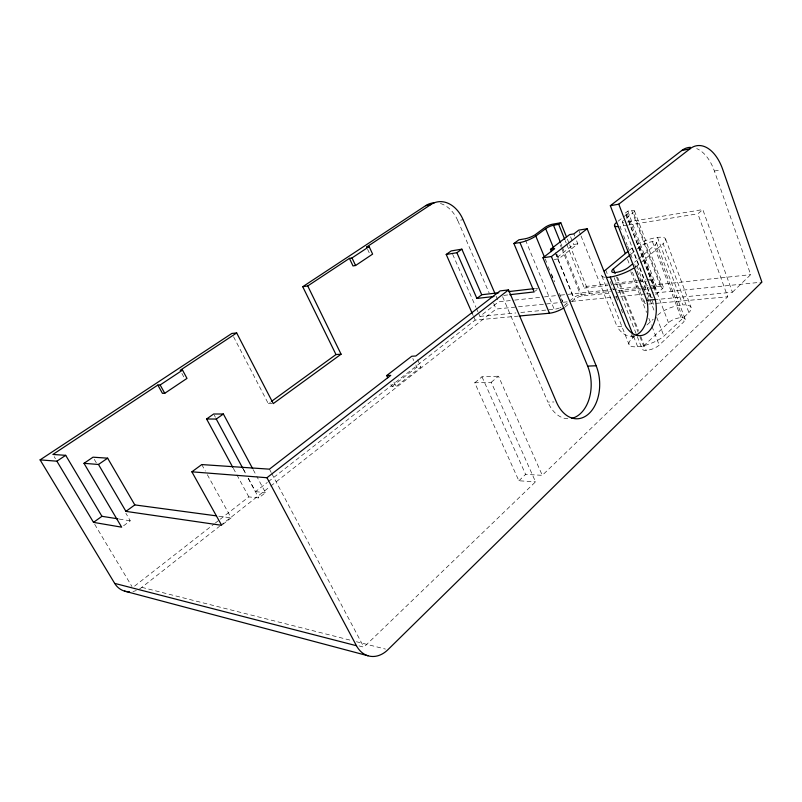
<?xml version="1.0" encoding="UTF-8"?>
<svg xmlns="http://www.w3.org/2000/svg" width="802" height="802" viewBox="0 0 802 802"><rect width="100%" height="100%" fill="white"/><g stroke="black" fill="none" stroke-linecap="round" stroke-linejoin="round"><path stroke-width="0.6" stroke-dasharray="4.01 3.01" d="M359.005 645.901L363.847 647.144L535.536 481.822L491.235 382.293L474.754 382.805L518.884 480.779L535.536 481.822M518.884 480.779L525.621 474.383L542.282 475.325L727.715 296.76L697.87 213.803L702.823 209.593L732.396 292.249L654.612 299.687M732.396 292.249L750.682 274.645L714.392 171.057A39.98 23.438 82.2 0 0 696.687 148.591M639.956 336.8L643.565 346.003A10.015 3.609 -20.5 0 0 646.212 350.374A9.774 3.519 -20.5 0 0 659.224 345.101L684.096 321.582L655.204 244.81A10.837 3.058 -21.1 0 0 652.447 241.643A9.223 2.596 -21.1 0 0 639.615 247.016L635.856 250.144M631.234 334.645L632.608 338.113A18.436 6.506 -20.7 0 0 637.69 346.735A21.544 7.589 -20.7 0 0 663.916 336.088L688.898 312.579L663.154 243.688A21.083 5.945 -21.2 0 0 657.49 237.412A18.827 5.303 -21.1 0 0 635.004 245.803M643.565 346.003L668.497 322.765A9.012 3.128 -20.1 0 1 681.078 317.632A10.586 3.679 -20.1 0 1 684.096 321.582M632.608 338.113L634.392 336.479M646.943 324.99L653.219 319.246M655.725 294.645L662.251 288.81L633.339 212.55A7.248 1.825 -21.7 0 0 631.645 210.475L627.796 211.147L625.61 212.871A6.466 1.634 -21.7 0 1 626.141 214.846L655.144 290.825A6.316 2.005 -20.8 0 0 654.442 288.419L625.61 212.871M647.645 297.482L653.269 292.489M635.314 267.146A22.015 6.426 -21.5 0 0 636.958 265.953L639.765 263.567M640.698 262.765L663.154 243.688M634.603 262.204L637.41 259.838M638.352 259.046L655.204 244.81M491.235 382.293L498.473 376.188L542.282 475.325M631.174 254.054L634.923 250.926M564.187 305.542L573.57 297.763A5.945 1.804 -22.2 0 1 580.447 294.675L610.492 291.477M565.029 307.076L570.683 302.384M571.625 301.592L574.443 299.246A6.135 1.875 -22.1 0 1 582.122 295.968L610.312 293.031M474.754 382.805L481.982 376.79L498.473 376.188M629.149 250.424L631.966 248.099A18.827 5.303 -21.1 0 1 633.359 246.966M566.613 244.069L584.367 288.088L586.402 286.404L607.545 284.008M626.192 218.234L633.339 212.55M535.155 291.156L537.099 289.612M618.081 221.242L626.141 214.846M222.595 524.568L231.146 517.841L205.944 472.177M220.259 519.195L248.82 496.889L258.775 497.932L265.502 492.639L256.72 476.258M390.905 384.399L391.957 386.614L396.038 386.494L420.95 366.945L416.87 358.193M577.831 243.858L573.651 244.49L554.593 259.397L558.773 258.805L577.831 243.858L575.174 237.222M139.548 588.909A21.905 19.158 -65.6 0 0 141.804 587.345L219.558 526.272M220.54 525.5L269.753 486.844M270.735 486.072L496.117 309.041L517.23 306.905M134.586 586.112L214.355 523.806M215.337 523.044L219.277 519.967M248.44 478.533L255.507 491.666L267.337 482.433M268.319 481.661L475.185 320.088L518.503 316.088M478.443 313.001L479.937 316.379L498.563 301.833L513.46 300.229M391.957 386.614L416.839 367.146L420.95 366.945M123.588 525.761L130.305 520.809L125.884 513.26M233.552 336.74L268.329 403.667L270.354 402.193M440.428 203.507A31.659 23.268 80.1 0 1 457.822 220.68L463.085 219.658M714.392 171.057L720.336 169.904M627.475 221.974L702.823 209.593M627.415 225.182L619.996 226.385L621.781 231.016M628.648 224.981L697.87 213.803M535.385 288.489L537.821 288.209M503.716 295.387L508.588 294.835M615.004 283.166L637.389 280.63M638.633 280.489L646.091 279.647M647.334 279.507L653.55 278.805L651.525 280.58L647.795 281.001M584.367 288.088L607.996 285.452M614.212 284.75L637.841 282.114M639.084 281.973L646.552 281.141M514.704 300.098L543.275 297.011M544.508 296.88L559.415 295.276M560.658 295.136L566.874 294.464M568.107 294.334L611.585 289.642M612.818 289.512L642.633 286.294M643.876 286.164L650.081 285.492M651.324 285.362L750.682 274.645M617.961 290.685L640.347 288.299M641.59 288.169L649.049 287.377M650.292 287.246L660.367 286.174A7.088 2.246 -20.7 0 1 662.251 288.81M617.67 292.259L640.958 289.833M642.181 289.702L649.54 288.931M650.763 288.81L654.442 288.419M518.473 306.775L561.941 302.374M563.184 302.254L570.633 301.502M571.876 301.372L645.159 293.963M646.392 293.833L650.121 293.452M655.094 292.951L761.9 282.144M479.937 316.379L515.846 312.95M520.799 312.479L554.232 309.281A8.521 2.596 -22.5 0 0 559.235 308.018M648.567 304.028A13.484 4.371 -20.7 0 0 649.851 303.948L727.715 296.76M581.039 235.958L617.159 326.755L623.214 326.294M632.207 336.188L634.633 336.028M268.329 403.667L272.038 403.617M502.563 296.62L547.866 402.043L553.931 401.972M255.507 491.666L265.502 492.639M218.796 516.187L231.146 517.841M119.207 519.044L130.305 520.809M141.804 587.345L351.537 640.487M356.389 641.72L385.481 649.089M54.175 456.609L55.458 458.754M94.676 524.277L131.969 586.573M94.285 459.345L96.811 463.656M201.753 464.569L205.352 471.085M181.864 373.371L184.65 378.514M233.362 468.358L236.329 473.842M236.931 474.944L248.82 496.889M214.244 415.095L215.417 417.281M243.126 468.689L246.084 474.162M243.427 469.441L245.783 473.832M248.149 478.213L258.775 497.932M253.211 469.701L256.139 475.165M269.432 469.16L271.186 472.478M271.778 473.581L363.847 647.144M393.922 382.053L396.038 386.494M412.779 358.434L413.792 360.609M415.827 364.97L416.839 367.146M367.547 249.211L370.033 254.555M481.982 376.79L525.621 474.383M472.188 313.301L473.19 315.567M473.691 316.69L475.185 320.088M452.659 254.314L475.967 307.356M476.468 308.479L477.952 311.868M457.822 220.68L489.16 292.971M493.631 303.296L496.117 309.041M496.097 296.128L498.563 301.833M525.44 239.968L554.232 309.281M545.23 258.966L546.643 262.404M551.355 273.863L554.653 281.883M559.375 293.332L562.673 301.351M548.227 266.765L549.631 270.184M551.505 274.745L552.919 278.174M561.37 298.695L562.783 302.123M556.949 254.324L558.773 258.805M555.575 252.961L574.443 299.246M555.245 252.83L573.57 297.763M560.999 243.808L561.931 246.124M562.402 247.287L582.122 295.968M560.337 245.071L561.28 247.377M561.741 248.53L580.447 294.675M567.315 238.966L569.179 243.597M569.641 244.75L589.35 293.732M565.209 240.59L566.152 242.906M573.851 233.903L574.733 236.109M570.553 236.78L573.651 244.49M579.184 231.307L580.568 234.796M601.881 275.948L629.169 344.8M633.57 336.289L637.69 346.735M605.69 269.883L607.966 275.657M610.252 281.442L613.44 289.542M616.177 296.479L618.462 302.264M621.199 309.201L623.475 314.985M616.507 276.971L638.151 332.198M614.111 277.582L636.808 335.376M637.259 336.529L642.252 349.241M617.53 277.131L638.472 330.604M640.748 336.419L646.212 350.374M627.545 259.367L629.349 264.028M632.497 272.179L644.207 302.464M630.793 271.617L646.582 312.439M648.838 318.274L651.545 325.271M651.996 326.444L659.224 345.101M636.958 265.953L649.54 298.685M649.991 299.848L654.482 311.537M656.728 317.392L663.916 336.088M623.565 235.648L627.124 244.901M627.575 246.064L630.242 253.011M630.693 254.164L632.918 259.958M634.703 264.59L641.831 283.116M643.615 287.748L645.841 293.532M647.625 298.164L649.851 303.948M622.342 221.923L651.414 297.712M631.966 248.099L654.592 307.056M627.796 211.147L656.517 286.585M627.184 213.352L656.076 289.141M639.615 247.016L668.497 322.765M634.482 210.926L663.294 286.996M631.645 210.475L660.367 286.174M652.447 241.643L681.078 317.632M657.49 237.412L682.783 304.9A20.651 7.028 -20.3 0 1 688.898 312.579M656.387 242.535L685.119 319.036M665.62 239.076L691.093 307.467M136.33 590.493A21.905 19.158 -65.6 0 1 132.952 591.475M652.196 297.903A6.416 2.075 -20.6 0 1 652.517 297.532M645.59 303.657A13.484 4.371 -20.7 0 1 644.577 300.61M561.009 307.276A8.521 2.596 -22.5 0 1 560.127 307.667M623.796 222.495A6.576 1.694 -21.6 0 1 623.515 220.37M657.7 315.146A18.436 6.266 -20.2 0 1 682.783 304.9M604.698 277.291A18.837 5.514 -21.5 0 1 602.252 273.312M634.202 335.807A28.401 18.025 85.5 0 1 617.159 326.755M567.866 418.744A34.967 23.549 88.2 0 1 547.866 402.043"/><path stroke-width="1.2" d="M632.728 263.788L628.989 266.956A10.015 2.927 -21.5 0 1 615.705 272.479A10.256 2.997 -21.5 0 1 613.35 268.921L630.232 254.835M628.217 251.206L605.69 269.883A18.837 5.514 -21.5 0 0 604.237 271.076M40.1 459.877L56.892 461.19L93.513 522.373L121.663 527.175L83.989 463.325L98.476 464.468L125.944 511.375L221.643 525.31L191.879 471.817L266.956 477.721L508.528 289.903L556.367 401.952A35.238 23.549 88.2 0 0 588.768 413.782A35.238 23.549 88.2 0 0 596.147 365.752L551.425 256.54L587.174 228.75L625.64 326.113A28.601 18.015 85.5 0 0 648.036 332.198A28.601 18.015 85.5 0 0 655.254 299.527L618.773 204.179L690.051 148.761A40.25 23.408 82.3 0 1 722.722 169.443L761.9 282.144L387.907 649.71A29.714 22.296 -77.4 0 1 356.459 645.72L114.676 583.385L40.1 459.877L231.848 333.452L236.67 332.95L273.271 403.596L341.081 354.203L307.737 285.953L302.735 286.715L335.988 354.544L341.081 354.203M571.535 418.403A34.967 23.549 88.2 0 0 587.645 366.113L542.974 257.763L554.663 248.73L550.483 249.362L551.395 251.587M636.136 335.086A28.401 18.025 85.5 0 0 646.803 300.329L610.332 205.713L681.69 150.555A39.98 23.438 82.2 0 1 690.472 147.337M387.747 377.772L386.684 375.567L411.757 356.248L415.857 355.998L500.097 290.895L508.528 289.903M550.483 249.362L569.671 234.575L573.851 233.903L578.723 230.134L587.174 228.75M472.188 313.301L446.213 254.455L456.889 252.73L476.899 298.434L481.721 294.745L498.794 292.76M509.811 294.695L534.192 291.928L513.892 243.517L519.957 242.545A12.762 3.098 -23.1 0 0 535.796 236.059L545.671 228.66A6.276 1.524 -22.8 0 1 553.49 225.262L558.673 224.37L560.798 222.766L566.382 236.65M513.892 243.517L518.904 239.808L524.969 238.806A8.702 2.105 -23 0 0 535.074 234.826L544.909 227.477A6.075 1.464 -22.8 0 1 551.926 224.309L560.798 222.766M191.879 471.817L201.753 464.569L269.432 469.16L390.754 375.396L386.684 375.567M125.944 511.375L134.806 504.909L216.329 515.856M271.367 401.461L335.988 354.544M93.513 522.373L101.944 516.308L117.974 518.844M456.889 252.73L461.852 249.171L481.721 294.745M232.76 467.265L206.595 418.985L216.259 419.055L223.367 414.002L252.63 468.609M446.213 254.455L451.175 250.926L461.852 249.171M206.595 418.985L213.653 414.002L223.367 414.002M98.476 464.468L107.638 458.173L134.806 504.909M83.989 463.325L93.022 457.18L107.638 458.173M101.944 516.308L65.694 455.325L52.882 454.463L157.854 385.05L162.435 393.361L164.751 393.291L186.996 378.394L182.535 370.143L180.189 370.293L236.67 332.95M307.737 285.953L349.441 258.384L353 265.943L355.577 265.512L372.619 254.104L369.131 246.595L366.544 247.076L430.814 204.58A31.829 23.298 80.2 0 1 463.085 219.658L495.115 293.843M56.892 461.19L65.694 455.325M157.854 385.05L160.159 384.96L182.535 370.143M349.441 258.384L352.008 257.933L369.131 246.595M302.735 286.715L425.591 205.703A31.659 23.268 80.1 0 1 434.283 202.786M425.591 205.703L430.814 204.58M681.69 150.555L690.051 148.761M610.332 205.713L618.773 204.179M542.974 257.763L551.425 256.54M508.548 291.617L534.162 288.63M476.899 298.434L493.962 296.489M646.803 300.329L655.254 299.527M519.746 315.968L549.45 313.231A12.481 3.82 -22.5 0 0 563.986 307.808M587.645 366.113L596.147 365.752M124.51 591.104L367.958 655.765M160.159 384.96L164.751 393.291M216.259 419.055L242.836 468.348M266.956 477.721L356.459 645.72M352.008 257.933L355.577 265.512M519.957 242.545L549.45 313.231M535.796 236.059L544.287 256.68M545.671 228.66L553.691 248.339M553.49 225.262L560.528 242.645M558.673 224.37L564.748 239.437M606.282 277.402A18.837 5.514 -21.5 0 0 610.242 277.061L632.658 333.963M613.35 268.921L615.154 273.522M614.492 225.593L625.299 253.542M129.523 591.816A21.905 19.158 -65.6 0 1 114.676 583.385M618.723 226.555A13.814 3.559 -21.6 0 1 616.287 222.655M633.45 268.349A22.015 6.426 -21.5 0 1 610.242 277.061"/></g></svg>
